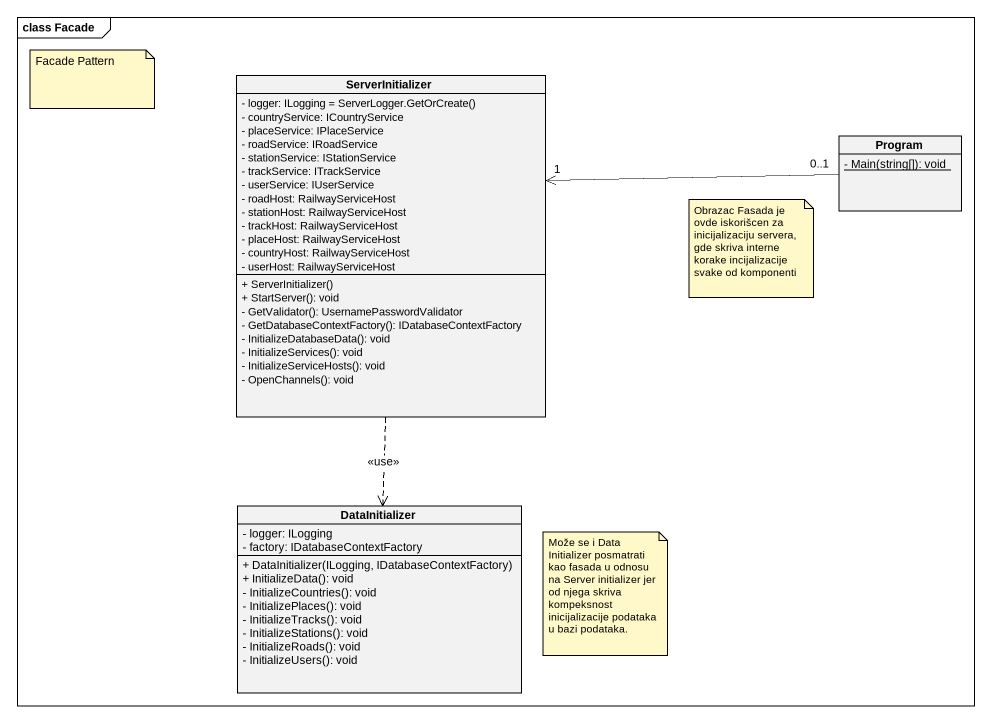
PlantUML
@startuml
mainframe class Facade
hide circle
hide empty members
skinparam classAttributeIconSize 0
class ServerInitializer {
  {field} - logger: ILogging = ServerLogger.GetOrCreate()
  - countryService: ICountryService
  - placeService: IPlaceService
  - roadService: IRoadService
  - stationService: IStationService
  - trackService: ITrackService
  - userService: IUserService
  - roadHost: RailwayServiceHost
  - stationHost: RailwayServiceHost
  - trackHost: RailwayServiceHost
  - placeHost: RailwayServiceHost
  - countryHost: RailwayServiceHost
  - userHost: RailwayServiceHost
  + ServerInitializer()
  + StartServer(): void
  - GetValidator(): UsernamePasswordValidator
  - GetDatabaseContextFactory(): IDatabaseContextFactory
  - InitializeDatabaseData(): void
  - InitializeServices(): void
  - InitializeServiceHosts(): void
  - OpenChannels(): void
}
class Program {
  {static} - Main(string[]): void
}
class DataInitializer {
  - logger: ILogging
  - factory: IDatabaseContextFactory
  + DataInitializer(ILogging, IDatabaseContextFactory)
  + InitializeData(): void
  - InitializeCountries(): void
  - InitializePlaces(): void
  - InitializeTracks(): void
  - InitializeStations(): void
  - InitializeRoads(): void
  - InitializeUsers(): void
}
ServerInitializer ..> DataInitializer : <<use>>
Program "0..1" -left-> "1" ServerInitializer
note as N1
  Facade Pattern
end note
note as N2
  Obrazac Fasada je ovde iskorišcen za inicijalizaciju servera, gde skriva interne korake incijalizacije svake od komponenti
end note
note as N3
  Može se i Data Initializer posmatrati kao fasada u odnosu na Server initializer jer od njega skriva kompeksnost inicijalizacije podataka u bazi podataka.
end note
@enduml
